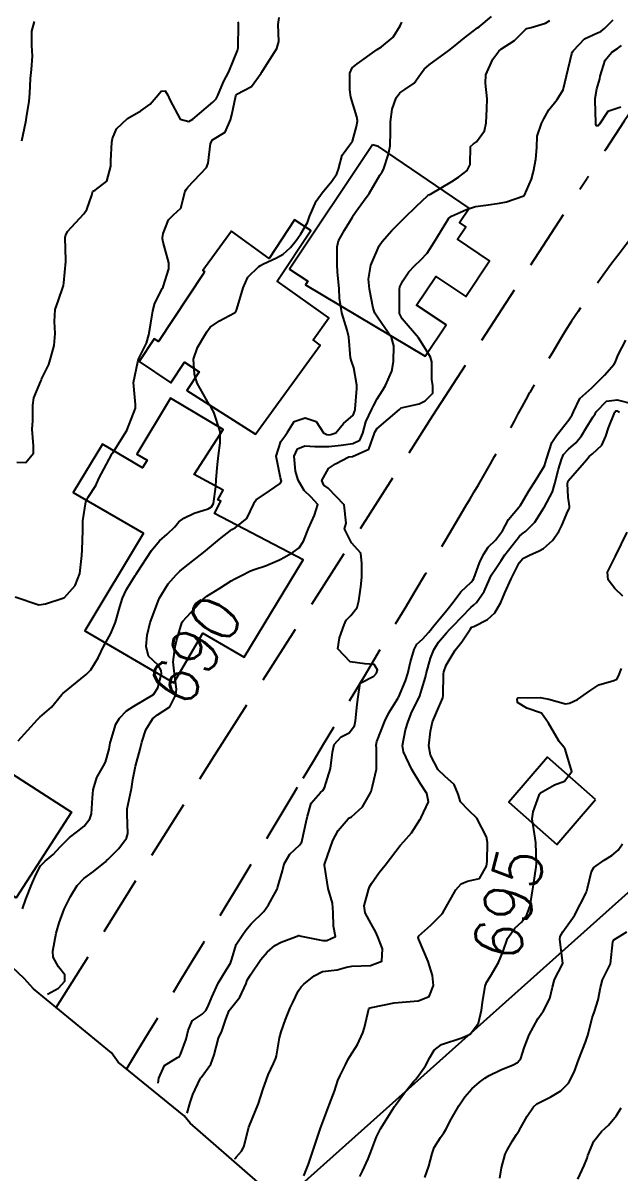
# Model space of a CAD drawing. Header units: metres. Extents: x 298520 to 308411, y 7433745 to 7450750.
# Drawn here: x 301189.8 to 301239.4, y 7442745 to 7442840.8 of the extents above; entities that cross this region are included whole.
import ezdxf
from ezdxf.enums import TextEntityAlignment as Align

# ---------------------------------------------------------------- set-up
doc = ezdxf.new("R2010")
doc.units = ezdxf.units.M
doc.header["$LTSCALE"] = 10
doc.linetypes.add('CONTINUO', pattern=[0])
doc.linetypes.add('DASHED', pattern=[0.75, 0.5, -0.25])
for name, color, linetype in [('Area', 45, 'Continuous'), ('Cotas', 45, 'Continuous'), ('Curvas de Nivel 1m', 11, 'Continuous'), ('Curvas de Nivel 5m', 15, 'Continuous'), ('Edificações', 30, 'Continuous'), ('TEXTO', 45, 'Continuous'), ('Vias Secundárias', 230, 'DASHED')]:
    doc.layers.add(name, color=color, linetype=linetype)
doc.styles.add('Style-STANDARD', font='STANDARD.shx')

msp = doc.modelspace()

# ---------------------------------------------------------------- linework, layer by layer
at = {"layer": 'Area'}
msp.add_polyline3d([(301210.205, 7442743.374, 693.775), (301203.696, 7442749.03, 692.363), (301203.2, 7442749.637, 692.263), (301197.682, 7442754.118, 690.552), (301197.144, 7442754.906, 690.572), (301190.644, 7442760.226, 700.173), (301189.87, 7442761.09, 701.143), (301185.786, 7442764.925, 699.994)], dxfattribs=at)
at = {"layer": 'Curvas de Nivel 1m', "flags": 128}
for points, elevation in [([(301189.093, 7442792.92), (301191.087, 7442792.264), (301191.642, 7442792.34), (301193.092, 7442792.816), (301193.208, 7442792.878), (301194.097, 7442793.876), (301194.489, 7442794.86), (301194.663, 7442796.382), (301194.687, 7442796.857), (301194.756, 7442798.453), (301194.745, 7442798.856), (301194.753, 7442799.273), (301195.006, 7442800.853), (301195.197, 7442801.232), (301195.845, 7442802.205), (301196.119, 7442802.841), (301196.492, 7442803.569), (301197.172, 7442804.831), (301197.196, 7442804.878), (301197.244, 7442804.946), (301198.421, 7442806.813), (301199.128, 7442808.649), (301199.151, 7442808.802), (301199.132, 7442808.956), (301198.962, 7442810.805), (301199.33, 7442812.535), (301199.397, 7442812.734), (301199.428, 7442812.799), (301200.05, 7442814.095), (301200.248, 7442814.791), (301200.416, 7442815.747), (301200.591, 7442816.788), (301200.748, 7442817.428), (301201.402, 7442818.682), (301201.435, 7442818.747), (301201.451, 7442818.78), (301201.93, 7442820.271), (301201.915, 7442820.775), (301201.45, 7442822.514), (301201.376, 7442822.781), (301201.377, 7442822.858), (301201.457, 7442823.227), (301201.881, 7442824.364), (301202.315, 7442824.772), (301202.911, 7442825.336), (301203.286, 7442826.762), (301203.355, 7442826.911), (301203.506, 7442827.091), (301205.046, 7442828.737), (301205.183, 7442829.081), (301205.378, 7442830.733), (301205.556, 7442831.032), (301206.606, 7442831.676), (301207.064, 7442832.715), (301207.18, 7442833.111), (301207.496, 7442834.711), (301207.52, 7442834.785), (301207.595, 7442834.85), (301208.817, 7442835.479), (301209.622, 7442836.592), (301209.651, 7442836.651), (301209.674, 7442836.679), (301209.763, 7442836.817), (301210.931, 7442838.667), (301211.08, 7442839.237), (301211.036, 7442840.666), (301211.103, 7442841.242)], 687), ([(301189.712, 7442766.916), (301189.991, 7442767.716), (301190.479, 7442768.905), (301190.821, 7442769.732), (301191.23, 7442770.495), (301191.621, 7442770.892), (301192.274, 7442771.45), (301192.845, 7442772.083), (301193.623, 7442772.868), (301194.328, 7442773.391), (301194.867, 7442773.81), (301195.318, 7442774.404), (301195.482, 7442774.844), (301195.567, 7442776.173), (301195.615, 7442776.843), (301195.911, 7442777.847), (301196.467, 7442778.835), (301196.628, 7442779.141), (301196.947, 7442780.219), (301197.037, 7442780.744), (301197.05, 7442780.829), (301197.496, 7442782.296), (301197.792, 7442782.822), (301198.383, 7442783.415), (301198.988, 7442783.799), (301200.626, 7442784.786), (301201.009, 7442785.344), (301201.294, 7442786.503), (301201.272, 7442786.778), (301201.028, 7442787.242), (301200.228, 7442787.985), (301200.021, 7442788.795), (301200.122, 7442789.728), (301200.375, 7442790.79), (301201.092, 7442792.715), (301201.112, 7442792.76), (301201.123, 7442792.78), (301201.87, 7442794.014), (301202.522, 7442794.766), (301202.833, 7442795.056), (301203.128, 7442795.309), (301204.945, 7442796.733), (301205.145, 7442796.894), (301206.141, 7442797.732), (301207.161, 7442798.537), (301207.268, 7442798.603), (301207.485, 7442798.707), (301208.412, 7442799.46), (301209.01, 7442800.692), (301209.058, 7442800.828), (301209.196, 7442801.011), (301210.312, 7442801.781), (301211.21, 7442802.384), (301211.309, 7442802.562), (301211.287, 7442802.659), (301211.216, 7442802.848), (301210.867, 7442804.666), (301211.255, 7442805.875), (301211.588, 7442806.328), (301211.818, 7442806.654), (301212.362, 7442807.559), (301213.275, 7442807.843), (301214.209, 7442807.562), (301214.816, 7442806.617), (301215.103, 7442806.454), (301215.26, 7442806.444), (301215.409, 7442806.461), (301215.829, 7442806.604), (301216.481, 7442807.388), (301217.278, 7442808.07), (301217.431, 7442808.439), (301217.46, 7442808.588), (301217.599, 7442810.297), (301217.603, 7442810.587), (301217.327, 7442812.023), (301217.142, 7442812.592), (301217.071, 7442812.857), (301216.917, 7442814.594), (301216.778, 7442815.179), (301216.351, 7442816.6), (301216.155, 7442817.843), (301216.105, 7442818.603), (301215.984, 7442820.045), (301215.947, 7442820.605), (301215.938, 7442822.115), (301216.059, 7442822.604), (301216.563, 7442823.497), (301217.225, 7442824.592), (301217.319, 7442824.748), (301217.479, 7442825.002), (301218.146, 7442825.927), (301218.614, 7442826.573), (301219.518, 7442828.097), (301219.697, 7442828.382), (301219.804, 7442828.557), (301220.244, 7442829.851), (301220.356, 7442830.552), (301220.393, 7442831.723), (301220.41, 7442832.552), (301220.541, 7442833.592), (301220.857, 7442834.547), (301221.18, 7442834.964), (301221.603, 7442835.239), (301222.369, 7442835.775), (301222.886, 7442836.527), (301223.205, 7442836.946), (301223.631, 7442837.306), (301225.269, 7442838.496), (301225.646, 7442838.793), (301226.576, 7442839.559), (301227.662, 7442840.376), (301227.782, 7442840.468), (301228.809, 7442841.32)], 689), ([(301201.023, 7442752.36), (301201.087, 7442752.775), (301201.568, 7442753.831), (301202.639, 7442754.498), (301202.803, 7442754.596), (301202.9, 7442754.757), (301203.357, 7442756.052), (301203.542, 7442756.751), (301203.868, 7442757.555), (301204.684, 7442758.132), (301204.996, 7442758.428), (301205.16, 7442758.733), (301205.515, 7442759.542), (301206.03, 7442760.72), (301206.724, 7442761.845), (301207.051, 7442762.385), (301207.162, 7442762.706), (301207.529, 7442763.924), (301208.024, 7442764.697), (301208.338, 7442765.124), (301208.773, 7442765.66), (301209.844, 7442766.674), (301210.225, 7442767.235), (301210.808, 7442768.31), (301210.935, 7442768.535), (301210.979, 7442768.658), (301211.4, 7442770.078), (301211.542, 7442770.653), (301212.016, 7442771.473), (301212.849, 7442772.242), (301213.003, 7442772.486), (301213.046, 7442772.638), (301213.357, 7442774.153), (301213.47, 7442774.634), (301213.796, 7442775.729), (301214.557, 7442776.623), (301214.759, 7442776.767), (301214.907, 7442776.987), (301215.383, 7442778.613), (301215.56, 7442779.987), (301215.703, 7442780.602), (301216.291, 7442781.265), (301216.963, 7442781.58), (301217.394, 7442782.161), (301217.491, 7442782.585), (301217.624, 7442783.953), (301217.692, 7442784.583), (301217.866, 7442785.73), (301219.02, 7442786.316), (301219.231, 7442786.567), (301219.3, 7442786.84), (301219.03, 7442787.281), (301218.261, 7442787.348), (301217.032, 7442787.517), (301216.001, 7442788.6), (301216.159, 7442789.497), (301216.532, 7442790.595), (301216.7, 7442790.971), (301217.081, 7442791.384), (301217.63, 7442792.042), (301217.752, 7442792.583), (301217.922, 7442793.77), (301218.003, 7442794.581), (301218.012, 7442795.703), (301217.921, 7442796.582), (301217.151, 7442797.44), (301216.564, 7442798.596), (301216.706, 7442799.058), (301216.531, 7442800.597), (301215.207, 7442801.982), (301214.844, 7442802.25), (301214.66, 7442802.618), (301215.223, 7442803.635), (301215.82, 7442804.011), (301216.927, 7442804.593), (301217.188, 7442804.636), (301217.234, 7442804.644), (301218.588, 7442805.232), (301219.073, 7442806.572), (301219.111, 7442806.725), (301219.267, 7442806.939), (301221.145, 7442808.542), (301221.208, 7442808.618), (301221.285, 7442808.693), (301222.793, 7442809.022), (301223.294, 7442809.263), (301223.915, 7442809.9), (301223.921, 7442810.511), (301223.847, 7442811.041), (301223.847, 7442812.512), (301223.732, 7442812.91), (301223.343, 7442813.568), (301222.728, 7442814.526), (301221.377, 7442816.12), (301221.152, 7442816.543), (301221.14, 7442818.283), (301221.145, 7442818.544), (301221.172, 7442818.778), (301221.414, 7442819.285), (301221.925, 7442820.035), (301222.388, 7442820.53), (301222.938, 7442821.025), (301223.444, 7442821.601), (301224.049, 7442822.511), (301224.964, 7442823.993), (301225.269, 7442824.493), (301225.368, 7442824.598), (301225.475, 7442824.662), (301226.723, 7442825.239), (301227.488, 7442825.478), (301228.357, 7442825.594), (301229.492, 7442825.747), (301230.072, 7442825.864), (301231.502, 7442826.357), (301231.539, 7442826.383), (301231.571, 7442826.419), (301232.161, 7442827.769), (301232.329, 7442828.412), (301232.525, 7442829.418), (301232.596, 7442830.409), (301232.628, 7442831.338), (301232.974, 7442832.406), (301233.178, 7442832.803), (301233.584, 7442833.533), (301234.292, 7442834.39), (301234.788, 7442835.199), (301235.073, 7442836.378), (301235.512, 7442838.242), (301235.568, 7442838.371), (301235.644, 7442838.495), (301236.559, 7442839.456), (301237.659, 7442839.952), (301237.938, 7442840.069), (301238.279, 7442840.344), (301238.958, 7442841.053)], 691), ([(301189.232, 7442804.17), (301190, 7442804.144), (301190.645, 7442804.906), (301190.64, 7442805.515), (301190.516, 7442806.907), (301190.567, 7442807.61), (301190.57, 7442808.907), (301190.672, 7442809.527), (301191.243, 7442810.901), (301191.262, 7442810.952), (301191.315, 7442811.075), (301191.91, 7442812.312), (301192.092, 7442812.892), (301192.346, 7442813.892), (301192.437, 7442814.889), (301192.375, 7442815.888), (301192.455, 7442816.889), (301192.686, 7442817.591), (301193.123, 7442818.883), (301193.167, 7442819.122), (301193.343, 7442820.881), (301193.343, 7442820.972), (301193.289, 7442822.882), (301193.314, 7442823.021), (301193.458, 7442823.381), (301194.836, 7442824.86), (301195.095, 7442825.239), (301195.496, 7442826.419), (301195.595, 7442826.755), (301195.764, 7442826.847), (301196.753, 7442827.595), (301197.07, 7442828.835), (301197.085, 7442829.279), (301197.169, 7442830.834), (301197.227, 7442831.163), (301197.564, 7442831.948), (301198.469, 7442832.817), (301199.58, 7442833.46), (301200.375, 7442834.002), (301201.015, 7442834.786), (301201.289, 7442835.091), (301201.598, 7442835.123), (301201.821, 7442834.778), (301201.997, 7442834.368), (301202.867, 7442832.767), (301203.571, 7442832.56), (301203.921, 7442832.755), (301205.587, 7442834.17), (301205.867, 7442834.451), (301205.996, 7442834.726), (301206.467, 7442835.865), (301206.908, 7442836.717), (301207.641, 7442838.493), (301207.688, 7442838.709), (301207.735, 7442840.646), (301207.734, 7442840.709), (301207.728, 7442840.764), (301207.674, 7442840.851)], 686), ([(301189.365, 7442780.924), (301190.971, 7442782.696), (301191.068, 7442782.803), (301191.174, 7442782.898), (301192.148, 7442783.726), (301193.001, 7442784.774), (301193.045, 7442784.837), (301193.087, 7442784.879), (301195.019, 7442786.449), (301195.23, 7442786.639), (301195.41, 7442786.846), (301196.026, 7442787.847), (301196.511, 7442788.835), (301196.695, 7442789.186), (301197.058, 7442789.807), (301197.371, 7442790.525), (301197.472, 7442790.826), (301197.826, 7442792.083), (301198.044, 7442792.82), (301198.38, 7442793.541), (301199.121, 7442794.712), (301199.161, 7442794.771), (301199.185, 7442794.809), (301199.28, 7442794.963), (301200.465, 7442796.79), (301201.151, 7442797.589), (301201.787, 7442798.144), (301202.418, 7442798.767), (301202.76, 7442799.173), (301203.174, 7442799.476), (301204.02, 7442799.908), (301205.186, 7442800.28), (301205.479, 7442800.437), (301205.655, 7442800.725), (301205.835, 7442802.096), (301205.871, 7442802.723), (301205.979, 7442803.976), (301206.068, 7442804.722), (301206.196, 7442805.778), (301206.207, 7442806.721), (301205.68, 7442808.325), (301205.448, 7442808.728), (301205.286, 7442808.965), (301204.289, 7442810.745), (301204.057, 7442811.486), (301203.986, 7442812.75), (301204.315, 7442813.718), (301204.917, 7442814.737), (301205.073, 7442815.018), (301205.363, 7442815.426), (301206.144, 7442815.949), (301207.381, 7442816.6), (301207.445, 7442816.646), (301207.49, 7442816.708), (301207.589, 7442816.911), (301208.101, 7442818.7), (301208.51, 7442819.6), (301209.43, 7442820.465), (301209.555, 7442820.555), (301209.753, 7442820.677), (301210.895, 7442821.209), (301211.441, 7442821.502), (301212.048, 7442822.052), (301212.519, 7442822.649), (301212.916, 7442823.188), (301213.468, 7442824.147), (301213.656, 7442824.637), (301214.207, 7442825.915), (301214.693, 7442826.622), (301215.513, 7442827.58), (301215.933, 7442828.191), (301216.07, 7442828.605), (301216.374, 7442829.768), (301216.979, 7442830.596), (301217.216, 7442830.934), (301217.569, 7442832.153), (301217.643, 7442832.589), (301217.641, 7442832.657), (301217.577, 7442832.961), (301217.093, 7442834.595), (301216.995, 7442835.203), (301217.008, 7442836.596), (301217.188, 7442837.033), (301217.631, 7442837.391), (301219.295, 7442838.565), (301219.645, 7442838.803), (301220.607, 7442839.597), (301221.206, 7442840.545), (301221.346, 7442840.865)], 688), ([(301190.677, 7442840.91), (301190.459, 7442840.114), (301190.461, 7442838.912), (301190.517, 7442838.028), (301190.44, 7442836.912), (301190.367, 7442836.157), (301190.306, 7442834.913), (301190.237, 7442834.262), (301190.027, 7442832.915), (301189.962, 7442832.523), (301189.639, 7442830.919)], 686), ([(301239.587, 7442833.76), (301238.51, 7442833.414), (301237.821, 7442832.348), (301237.713, 7442832.206), (301237.571, 7442832.217), (301237.517, 7442832.351), (301237.508, 7442832.416), (301237.459, 7442834.351), (301237.464, 7442834.482), (301237.607, 7442835.301), (301237.847, 7442836.12), (301237.884, 7442836.347), (301238.292, 7442837.687), (301238.835, 7442838.338), (301239.335, 7442838.644), (301239.649, 7442838.906)], 692), ([(301203.453, 7442749.88), (301203.7, 7442750.749), (301203.932, 7442751.414), (301204.519, 7442752.741), (301204.56, 7442752.795), (301204.615, 7442752.851), (301205.419, 7442753.941), (301205.701, 7442754.724), (301206.047, 7442756.109), (301206.326, 7442756.715), (301206.428, 7442756.952), (301206.678, 7442757.697), (301206.961, 7442758.435), (301207.169, 7442758.705), (301207.848, 7442759.552), (301208.354, 7442760.694), (301208.459, 7442760.95), (301208.72, 7442761.417), (301209.586, 7442762.677), (301210.118, 7442763.293), (301210.751, 7442763.84), (301211.283, 7442764.126), (301212.615, 7442764.641), (301212.727, 7442764.677), (301212.763, 7442764.678), (301212.953, 7442764.638), (301214.758, 7442764.281), (301215.098, 7442764.275), (301215.814, 7442764.604), (301215.635, 7442765.47), (301215.615, 7442766.608), (301215.573, 7442767.39), (301215.211, 7442768.614), (301214.894, 7442770.557), (301214.895, 7442770.619), (301214.91, 7442770.695), (301215.6, 7442772.609), (301216.036, 7442773.432), (301216.88, 7442774.419), (301216.974, 7442774.496), (301217.134, 7442774.587), (301218.056, 7442775.413), (301218.734, 7442776.572), (301218.776, 7442776.7), (301218.909, 7442777.13), (301219.218, 7442778.566), (301219.218, 7442780.297), (301219.202, 7442780.566), (301219.258, 7442780.868), (301219.926, 7442782.556), (301220.268, 7442783.266), (301221.001, 7442784.441), (301221.037, 7442784.505), (301221.053, 7442784.539), (301221.64, 7442785.91), (301221.83, 7442786.532), (301222.068, 7442787.494), (301222.367, 7442788.527), (301222.599, 7442788.975), (301223.056, 7442789.409), (301223.592, 7442789.988), (301224.003, 7442790.511), (301225.086, 7442791.802), (301225.611, 7442792.485), (301226.249, 7442793.336), (301227.118, 7442794.154), (301227.269, 7442794.321), (301227.337, 7442794.468), (301227.828, 7442795.768), (301228.144, 7442796.46), (301228.534, 7442797.071), (301229.155, 7442797.656), (301229.737, 7442798.441), (301230.23, 7442799.381), (301231.119, 7442800.421), (301231.194, 7442800.52), (301231.898, 7442801.721), (301232.349, 7442802.409), (301232.689, 7442802.935), (301233.227, 7442803.842), (301233.414, 7442804.397), (301233.859, 7442805.785), (301234.225, 7442806.386), (301235.276, 7442807.693), (301235.545, 7442808.103), (301235.662, 7442808.366), (301236.189, 7442809.472), (301237.176, 7442810.351), (301237.249, 7442810.415), (301237.314, 7442810.488), (301238.247, 7442811.417), (301239.041, 7442812.333), (301239.144, 7442812.523), (301239.34, 7442813.049), (301240.022, 7442814.32)], 692), ([(301207.443, 7442746.02), (301207.441, 7442746.095), (301207.526, 7442746.204), (301207.983, 7442746.696), (301208.177, 7442747.065), (301208.573, 7442748.69), (301209.387, 7442750.678), (301209.743, 7442751.811), (301210.049, 7442752.668), (301210.211, 7442753.075), (301210.633, 7442754.019), (301210.839, 7442754.459), (301210.892, 7442754.658), (301211.151, 7442756.162), (301211.277, 7442756.654), (301211.636, 7442757.693), (301212.03, 7442758.647), (301212.245, 7442759.097), (301212.707, 7442760.048), (301212.936, 7442760.412), (301213.172, 7442760.635), (301214.024, 7442761.323), (301214.724, 7442761.682), (301215.956, 7442761.833), (301216.728, 7442762.057), (301217.185, 7442762.129), (301218.729, 7442762.193), (301219.664, 7442762.556), (301219.742, 7442763.561), (301219.332, 7442764.561), (301219.172, 7442764.969), (301218.774, 7442765.653), (301218.287, 7442766.575), (301218.207, 7442767.157), (301218.578, 7442768.572), (301218.645, 7442768.732), (301218.81, 7442769.012), (301219.457, 7442769.927), (301219.947, 7442770.553), (301220.845, 7442771.725), (301221.195, 7442772.191), (301221.51, 7442772.533), (301222.148, 7442773.243), (301222.881, 7442774.392), (301222.93, 7442774.471), (301222.964, 7442774.519), (301223.575, 7442775.834), (301223.436, 7442776.515), (301222.911, 7442777.322), (301222.187, 7442778.527), (301221.48, 7442780), (301221.389, 7442780.536), (301221.659, 7442781.84), (301221.868, 7442782.531), (301222.187, 7442783.325), (301222.777, 7442784.522), (301222.842, 7442784.684), (301223.01, 7442785.23), (301223.302, 7442786.235), (301223.373, 7442786.517), (301223.732, 7442787.817), (301224.001, 7442788.51), (301224.405, 7442789.155), (301225.064, 7442789.918), (301225.345, 7442790.22), (301225.59, 7442790.492), (301227.089, 7442792.029), (301227.323, 7442792.235), (301227.553, 7442792.465), (301228.2, 7442793.366), (301228.689, 7442794.454), (301228.82, 7442794.751), (301229.124, 7442795.213), (301229.626, 7442795.952), (301229.94, 7442796.438), (301231.159, 7442797.999), (301231.384, 7442798.195), (301231.69, 7442798.415), (301232.42, 7442799.162), (301233.192, 7442800.36), (301233.207, 7442800.386), (301233.914, 7442801.685), (301234.106, 7442802.391), (301234.413, 7442803.571), (301234.655, 7442804.379), (301234.827, 7442804.789), (301235.246, 7442805.231), (301235.852, 7442805.766), (301236.31, 7442806.36), (301236.673, 7442806.952), (301237.278, 7442807.9), (301237.446, 7442808.183), (301237.544, 7442808.347), (301238.398, 7442809.237), (301239.298, 7442809.369), (301240.589, 7442809.016)], 693), ([(301213.17, 7442744.634), (301213.559, 7442745.604), (301213.907, 7442746.626), (301214.065, 7442747.11), (301214.573, 7442748.62), (301215.315, 7442750.609), (301215.717, 7442751.716), (301216.016, 7442752.599), (301216.196, 7442753.02), (301216.633, 7442753.896), (301216.867, 7442754.36), (301217.005, 7442754.586), (301217.633, 7442755.601), (301218.103, 7442756.576), (301218.24, 7442757.003), (301218.598, 7442758.571), (301218.63, 7442758.634), (301218.694, 7442758.663), (301218.81, 7442758.684), (301220.698, 7442759.064), (301222.026, 7442759.194), (301222.694, 7442759.248), (301223.609, 7442759.601), (301223.988, 7442760.507), (301223.893, 7442761.336), (301223.545, 7442762.512), (301222.76, 7442764.34), (301222.693, 7442764.521), (301222.7, 7442764.584), (301222.764, 7442764.657), (301223.747, 7442765.537), (301224.694, 7442766.501), (301224.733, 7442766.551), (301224.784, 7442766.64), (301225.836, 7442768.485), (301226.285, 7442769.003), (301226.814, 7442769.209), (301227.83, 7442769.448), (301228.402, 7442770.454), (301228.449, 7442770.842), (301228.497, 7442772.454), (301228.408, 7442772.906), (301227.595, 7442774.463), (301226.89, 7442775.142), (301226.241, 7442775.825), (301226.027, 7442776.483), (301225.704, 7442777.281), (301224.918, 7442777.971), (301224.381, 7442778.505), (301223.732, 7442779.721), (301223.595, 7442780.514), (301223.74, 7442781.738), (301223.911, 7442782.511), (301224.22, 7442783.272), (301224.758, 7442784.502), (301224.796, 7442784.711), (301224.826, 7442786.502), (301224.853, 7442786.673), (301225.03, 7442787.227), (301225.793, 7442788.489), (301226.356, 7442789.178), (301227.07, 7442790.268), (301227.155, 7442790.386), (301227.34, 7442790.467), (301228.489, 7442791.046), (301229.084, 7442791.604), (301229.59, 7442792.443), (301229.927, 7442793.264), (301230.45, 7442794.43), (301230.672, 7442794.874), (301231.133, 7442795.759), (301231.433, 7442796.123), (301231.989, 7442796.412), (301232.792, 7442796.758), (301233.148, 7442796.954), (301233.915, 7442797.633), (301234.434, 7442798.387), (301234.67, 7442798.886), (301235.188, 7442800.06), (301235.293, 7442800.277), (301235.317, 7442800.378), (301235.311, 7442800.495), (301235.201, 7442801.235), (301235.157, 7442802.381), (301235.215, 7442802.606), (301236.727, 7442804.355), (301236.973, 7442804.617), (301237.241, 7442804.856), (301238.011, 7442805.583), (301238.335, 7442806.339), (301238.584, 7442807.023), (301239.101, 7442808.332), (301239.182, 7442808.434), (301239.285, 7442808.444), (301239.476, 7442808.327)], 694), ([(301223.272, 7442744.513), (301223.606, 7442745.435), (301223.868, 7442746.507), (301224.044, 7442747.011), (301224.563, 7442747.839), (301224.844, 7442748.221), (301225.007, 7442748.493), (301225.455, 7442749.36), (301226.104, 7442750.477), (301226.601, 7442751.23), (301227.179, 7442751.893), (301227.826, 7442752.458), (301228.273, 7442752.799), (301228.621, 7442753.019), (301229.592, 7442753.477), (301230.635, 7442753.892), (301230.978, 7442754.085), (301231.274, 7442754.421), (301231.543, 7442755.308), (301231.957, 7442756.411), (301232.676, 7442757.746), (301232.945, 7442758.132), (301233.15, 7442758.395), (301233.668, 7442759.421), (301233.906, 7442760.388), (301234.082, 7442761.024), (301234.732, 7442762.306), (301234.75, 7442762.38), (301234.736, 7442762.568), (301234.519, 7442764.382), (301234.548, 7442764.599), (301234.769, 7442764.994), (301235.731, 7442766.366), (301236.701, 7442768.251), (301236.737, 7442768.351), (301236.752, 7442768.402), (301236.807, 7442768.636), (301237.14, 7442770.035), (301237.344, 7442770.345), (301238.202, 7442770.974), (301238.843, 7442771.348), (301239.382, 7442771.791), (301239.728, 7442772.321)], 696), ([(301229.523, 7442744.44), (301229.655, 7442745.316), (301229.963, 7442746.436), (301230.139, 7442746.844), (301230.56, 7442747.562), (301230.908, 7442748.085), (301231.131, 7442748.422), (301231.777, 7442749.605), (301232.308, 7442750.404), (301232.595, 7442750.646), (301233.75, 7442751.24), (301234.606, 7442751.735), (301235.239, 7442752.371), (301235.697, 7442753.294), (301236.09, 7442754.358), (301236.657, 7442755.802), (301236.798, 7442756.212), (301236.84, 7442756.348), (301237.218, 7442757.805), (301237.392, 7442758.343), (301237.712, 7442759.326), (301237.908, 7442760.338), (301238.072, 7442760.984), (301238.733, 7442762.33), (301238.925, 7442764.163), (301239.016, 7442764.327), (301240.101, 7442764.985)], 697), ([(301236.002, 7442744.358), (301236.535, 7442745.516), (301236.78, 7442746.108), (301236.858, 7442746.347), (301237.356, 7442747.541), (301237.992, 7442748.336), (301238.294, 7442748.606), (301238.571, 7442748.879), (301239.242, 7442749.665), (301239.631, 7442750.32)], 698)]:
    msp.add_lwpolyline(points, dxfattribs=dict(at, elevation=elevation))
at = {"layer": 'Curvas de Nivel 5m', "flags": 128}
for points, elevation in [([(301191.803, 7442759.79), (301192.707, 7442760.293), (301193.238, 7442760.872), (301193.257, 7442761.41), (301192.725, 7442762.067), (301192.267, 7442762.885), (301192.254, 7442763.371), (301192.537, 7442764.882), (301192.583, 7442765.063), (301192.771, 7442765.727), (301193.186, 7442766.874), (301193.73, 7442767.935), (301194.279, 7442768.858), (301194.819, 7442769.446), (301195.633, 7442770.034), (301196.627, 7442770.832), (301196.731, 7442770.934), (301196.835, 7442771.036), (301197.738, 7442771.927), (301198.401, 7442772.815), (301198.491, 7442773.182), (301198.432, 7442774.815), (301198.455, 7442775.246), (301198.777, 7442776.811), (301198.796, 7442776.919), (301198.912, 7442777.701), (301199.139, 7442778.807), (301199.52, 7442780.225), (301199.662, 7442780.799), (301200.006, 7442781.837), (301200.57, 7442782.786), (301200.978, 7442783.099), (301202, 7442783.758), (301202.512, 7442784.765), (301202.552, 7442785.22), (301202.371, 7442786.767), (301202.283, 7442787.515), (301202.435, 7442788.766), (301202.568, 7442789.247), (301202.992, 7442790.761), (301203.018, 7442790.816), (301203.074, 7442790.905), (301204.778, 7442792.735), (301204.944, 7442792.884), (301205.097, 7442792.987), (301206.18, 7442793.646), (301207.116, 7442794.249), (301207.407, 7442794.419), (301207.974, 7442794.701), (301208.733, 7442795.088), (301209.128, 7442795.24), (301209.97, 7442795.516), (301211.136, 7442796.014), (301211.568, 7442796.226), (301212.296, 7442796.648), (301212.773, 7442797.017), (301213.152, 7442797.583), (301213.556, 7442798.634), (301214.06, 7442799.747), (301214.34, 7442800.623), (301213.796, 7442801.228), (301213.204, 7442801.797), (301212.707, 7442802.645), (301212.476, 7442803.395), (301212.379, 7442804.649), (301212.633, 7442805.263), (301213.252, 7442805.53), (301214.098, 7442805.474), (301215.246, 7442805.462), (301216.277, 7442805.571), (301217.25, 7442805.715), (301217.844, 7442805.995), (301218.086, 7442806.582), (301218.339, 7442807.513), (301218.85, 7442808.574), (301218.991, 7442808.869), (301219.296, 7442809.437), (301219.744, 7442810.126), (301219.991, 7442810.56), (301220.514, 7442811.741), (301220.661, 7442812.55), (301220.662, 7442813.866), (301220.485, 7442814.553), (301219.377, 7442816.17), (301219.102, 7442816.573), (301218.961, 7442817), (301218.651, 7442818.578), (301218.575, 7442819.419), (301218.763, 7442820.577), (301219.449, 7442822.19), (301219.692, 7442822.558), (301220.522, 7442823.489), (301221.472, 7442824.442), (301221.522, 7442824.49), (301221.574, 7442824.539), (301222.549, 7442825.467), (301223.501, 7442826.391), (301223.58, 7442826.441), (301223.744, 7442826.516), (301225.514, 7442827.563), (301226.071, 7442827.931), (301226.79, 7442828.477), (301227.031, 7442828.974), (301227.075, 7442830.475), (301227.318, 7442830.709), (301227.557, 7442830.875), (301228.243, 7442831.786), (301228.368, 7442832.462), (301228.418, 7442833.628), (301228.445, 7442834.461), (301228.31, 7442835.766), (301228.35, 7442836.459), (301228.942, 7442837.757), (301229.416, 7442838.443), (301229.645, 7442838.626), (301230.745, 7442839.336), (301231.661, 7442840.231), (301231.764, 7442840.317), (301232.124, 7442840.415), (301233.315, 7442840.756), (301233.672, 7442840.986)], 690), ([(301239.761, 7442792.982), (301239.106, 7442793.613), (301238.548, 7442794.336), (301238.488, 7442794.971), (301239.143, 7442796.33), (301240.118, 7442798.316)], 695), ([(301217.848, 7442744.577), (301218.063, 7442745.039), (301218.538, 7442746.071), (301218.682, 7442746.428), (301218.734, 7442746.568), (301219.228, 7442747.898), (301219.563, 7442748.555), (301220.589, 7442750.196), (301220.721, 7442750.41), (301220.801, 7442750.538), (301221.559, 7442751.574), (301222.356, 7442752.523), (301222.474, 7442752.662), (301222.618, 7442752.841), (301223.32, 7442753.826), (301223.681, 7442754.51), (301224.026, 7442755.13), (301224.654, 7442755.604), (301226.33, 7442756.145), (301226.661, 7442756.291), (301226.786, 7442756.345), (301227.037, 7442756.466), (301227.746, 7442757.386), (301227.982, 7442758.457), (301228.062, 7442759.086), (301228.302, 7442760.454), (301228.411, 7442760.758), (301228.721, 7442761.283), (301229.413, 7442762.44), (301229.795, 7442763.387), (301230.155, 7442764.429), (301230.772, 7442765.3), (301231.357, 7442765.834), (301231.762, 7442766.41), (301232.034, 7442767.164), (301232.235, 7442768.406), (301232.305, 7442768.911), (301232.54, 7442770.403), (301232.56, 7442770.679), (301232.514, 7442772.403), (301232.46, 7442772.803), (301232.216, 7442774.407), (301232.288, 7442775.007), (301232.785, 7442776.401), (301232.826, 7442776.478), (301232.905, 7442776.578), (301234.059, 7442777.241), (301234.915, 7442777.561), (301235.516, 7442778.371), (301234.951, 7442780.237), (301234.852, 7442780.381), (301234.472, 7442780.871), (301233.557, 7442782.394), (301232.985, 7442783.236), (301231.765, 7442783.639), (301230.998, 7442784.12), (301230.948, 7442784.421), (301231.004, 7442784.499), (301232.88, 7442784.525), (301233.004, 7442784.518), (301233.589, 7442784.394), (301234.997, 7442784.005), (301235.318, 7442784.056), (301235.977, 7442784.365), (301237.01, 7442785.088), (301237.754, 7442785.6), (301239.017, 7442785.949), (301239.279, 7442786.066), (301239.403, 7442786.324), (301239.652, 7442786.944)], 695)]:
    msp.add_lwpolyline(points, dxfattribs=dict(at, elevation=elevation))
at = {"layer": 'Edificações'}
for points in [[(301218.906, 7442830.609), (301211.989, 7442820.264), (301213.515, 7442819.243), (301213.316, 7442818.946), (301223.292, 7442812.999), (301225.033, 7442815.61), (301222.578, 7442817.247), (301224.179, 7442819.647), (301226.674, 7442817.984), (301228.659, 7442820.96), (301225.986, 7442822.742), (301226.683, 7442823.787), (301226.15, 7442824.143), (301226.944, 7442825.332), (301219.39, 7442830.492)], [(301204.745, 7442819.803), (301201.05, 7442814.221), (301200.698, 7442814.454), (301199.431, 7442812.541), (301202.092, 7442810.779), (301203.228, 7442812.494), (301204.435, 7442811.695), (301203.423, 7442810.137), (301209.152, 7442806.504), (301214.546, 7442813.926), (301213.941, 7442814.366), (301215.27, 7442816.195), (301210.956, 7442819.248), (301213.743, 7442823.473), (301212.4, 7442824.359), (301210.27, 7442821.131), (301207.153, 7442823.418), (301204.752, 7442820.146), (301204.892, 7442820.049)], [(301199.808, 7442798.248), (301194.916, 7442790.079), (301202.341, 7442785.756), (301204.751, 7442789.895), (301208.193, 7442787.891), (301213.116, 7442796.005), (301205.712, 7442799.872), (301206.246, 7442800.895), (301206.015, 7442801.015), (301206.441, 7442801.831), (301204.026, 7442803.137), (301206.447, 7442806.869), (301202.053, 7442809.508), (301199.247, 7442804.837), (301200.105, 7442804.322), (301199.715, 7442803.672), (301196.391, 7442805.669), (301193.956, 7442801.615)], [(301179.629, 7442784.083), (301193.802, 7442774.96), (301189.202, 7442767.814), (301175.029, 7442776.937)], [(301237.496, 7442776.026), (301233.489, 7442779.557), (301230.266, 7442775.811), (301234.273, 7442772.28)]]:
    msp.add_lwpolyline(points, close=True, dxfattribs=at)
at = {"layer": 'TEXTO', "linetype": 'CONTINUO'}
msp.add_polyline3d([(301363.37, 7442878.401, 0), (301198.321, 7442730.838, 0)], dxfattribs=at)
at = {"layer": 'Vias Secundárias'}
for points in [[(301465.55, 7442973.319, 0), (301478.59, 7442967.28, -0.011668)], [(301304.245, 7442824.106, -0.030471), (301292.607, 7442832.319, 0.002991), (301274.992, 7442846.259, 0.283544), (301263.286, 7442847.563, 0.114284), (301255.056, 7442841.053, -0.000657), (301240.665, 7442823.083, 0.046798), (301232.015, 7442809.969, -0.011732), (301226.69, 7442800.515, -0.001258), (301213.113, 7442777.812, -0.002081), (301198.382, 7442753.55)]]:
    msp.add_lwpolyline(points, format="xyb", dxfattribs=at)
at = {"layer": 'Vias Secundárias', "elevation": 697.377}
msp.add_lwpolyline([(301192.537, 7442758.677), (301205.726, 7442779.707), (301223.939, 7442808.043), (301236.781, 7442827.838, -0.008311), (301249.445, 7442846.667, -0.000486), (301262.748, 7442865.713, 0.001324), (301270.929, 7442877.468, -0.063194), (301280.896, 7442888.57, -0.088247), (301289.565, 7442893.73, -0.168507)], format="xyb", dxfattribs=at)

# ---------------------------------------------------------------- texts
at = {"layer": 'Cotas', "style": 'Style-STANDARD'}
for s, rotation, p in [('690', 58.16098, (301204.125, 7442788.489, 690)), ('695', 74.74812, (301230.233, 7442767.342, 695))]:
    msp.add_text(s, height=4, rotation=rotation, dxfattribs=at).set_placement(p, align=Align.MIDDLE_CENTER)

doc.saveas('drawing.dxf')
